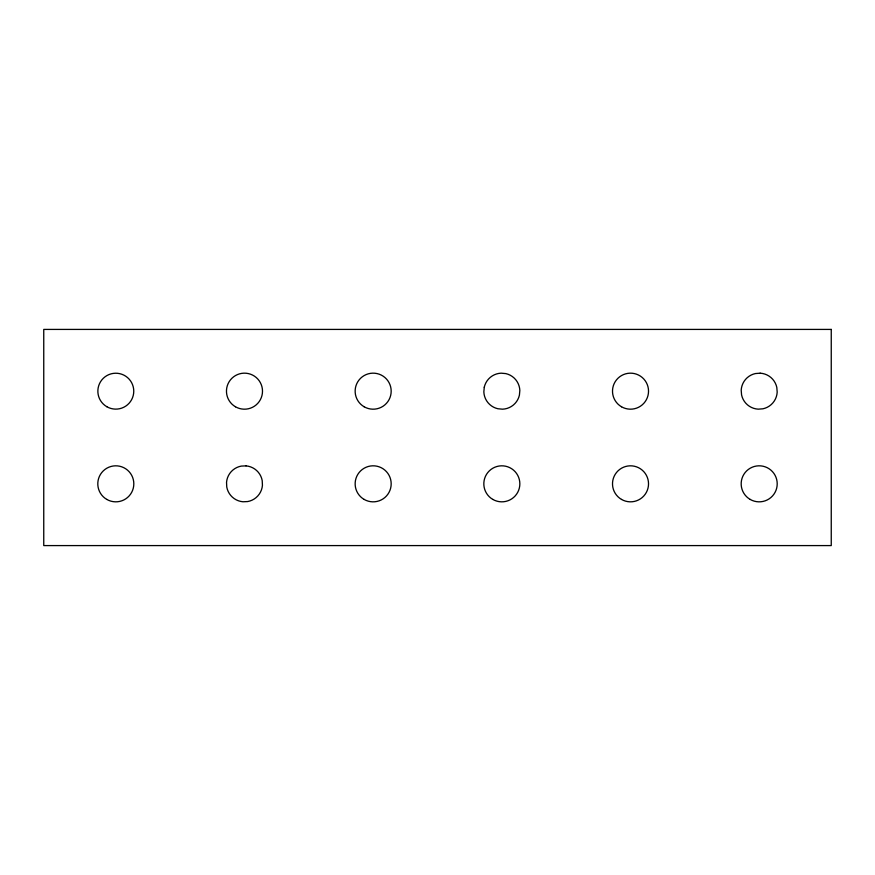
<?xml version="1.0" encoding="UTF-8"?>
<svg xmlns="http://www.w3.org/2000/svg" width="875" height="875" viewBox="0 0 875 875"><rect width="100%" height="100%" fill="white"/><g stroke="black" fill="none" stroke-linecap="round" stroke-linejoin="round"><path stroke-width="1.31" d="M484.269 387.198L483.842 391.88A18.014 18.014 0 0 0 497.864 408.745L502.545 409.183A18.014 18.014 0 0 0 519.411 395.161L519.837 390.469A18.014 18.014 0 0 0 505.816 373.603L501.134 373.177A18.014 18.014 0 0 0 484.269 387.198M760.145 373.188L755.453 373.548A18.014 18.014 0 0 0 741.202 390.228L741.573 394.909A18.014 18.014 0 0 0 758.242 409.161L762.923 408.8A18.014 18.014 0 0 0 777.186 392.131L776.814 387.439A18.014 18.014 0 0 0 760.145 373.188M246.006 465.872L241.314 466.091A18.014 18.014 0 0 0 226.537 482.3L226.756 486.992A18.014 18.014 0 0 0 242.955 501.769L247.658 501.561A18.014 18.014 0 0 0 262.434 485.352L262.216 480.648A18.014 18.014 0 0 0 246.006 465.872M831.25 329.416L43.75 329.416L43.75 545.584L831.25 545.584L831.25 329.416M492.833 499.428A18.014 18.014 0 0 0 519.848 483.82A18.014 18.014 0 0 0 492.833 468.223A18.014 18.014 0 0 0 492.833 499.428M621.513 406.777A18.014 18.014 0 0 0 648.528 391.18A18.014 18.014 0 0 0 621.513 375.572A18.014 18.014 0 0 0 621.513 406.777M364.153 406.777A18.014 18.014 0 0 0 391.18 391.18A18.014 18.014 0 0 0 364.153 375.572A18.014 18.014 0 0 0 364.153 406.777M235.473 406.777A18.014 18.014 0 0 0 262.5 391.18A18.014 18.014 0 0 0 235.473 375.572A18.014 18.014 0 0 0 235.473 406.777M106.805 499.428A18.014 18.014 0 0 0 133.82 483.82A18.014 18.014 0 0 0 106.805 468.223A18.014 18.014 0 0 0 106.805 499.428M364.153 499.428A18.014 18.014 0 0 0 391.18 483.82A18.014 18.014 0 0 0 364.153 468.223A18.014 18.014 0 0 0 364.153 499.428M621.513 499.428A18.014 18.014 0 0 0 648.528 483.82A18.014 18.014 0 0 0 621.513 468.223A18.014 18.014 0 0 0 621.513 499.428M750.181 499.428A18.014 18.014 0 0 0 777.208 483.82A18.014 18.014 0 0 0 750.181 468.223A18.014 18.014 0 0 0 750.181 499.428M106.827 406.722A17.959 17.959 0 0 0 133.766 391.18A17.959 17.959 0 0 0 106.827 375.627A17.959 17.959 0 0 0 106.827 406.722"/></g></svg>
